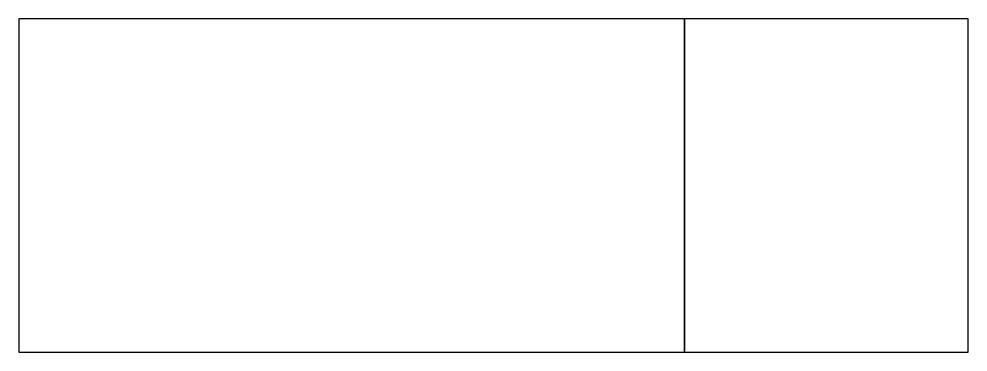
# Model space of a CAD drawing. Header units: metres. Extents: x 0 to 143, y 0 to 50.
import ezdxf

# ---------------------------------------------------------------- set-up
doc = ezdxf.new("R2010")
doc.units = ezdxf.units.M
doc.linetypes.add('DASHED', pattern=[0])
doc.layers.add('FOLDS', color=6, linetype='Continuous')
doc.layers.add('TEMPLATE', color=2, linetype='Continuous')

msp = doc.modelspace()

# ---------------------------------------------------------------- linework, layer by layer
at = {"layer": 'FOLDS', "linetype": 'DASHED'}
msp.add_line((100, 0), (100, 50), dxfattribs=at)
at = {"layer": 'TEMPLATE'}
for points in [[(0, 0), (100, 0), (100, 50), (0, 50), (0, 0)], [(100, 0), (142.59, 0), (142.59, 50), (100, 50), (100, 0)]]:
    msp.add_lwpolyline(points, dxfattribs=at)

doc.saveas('drawing.dxf')
